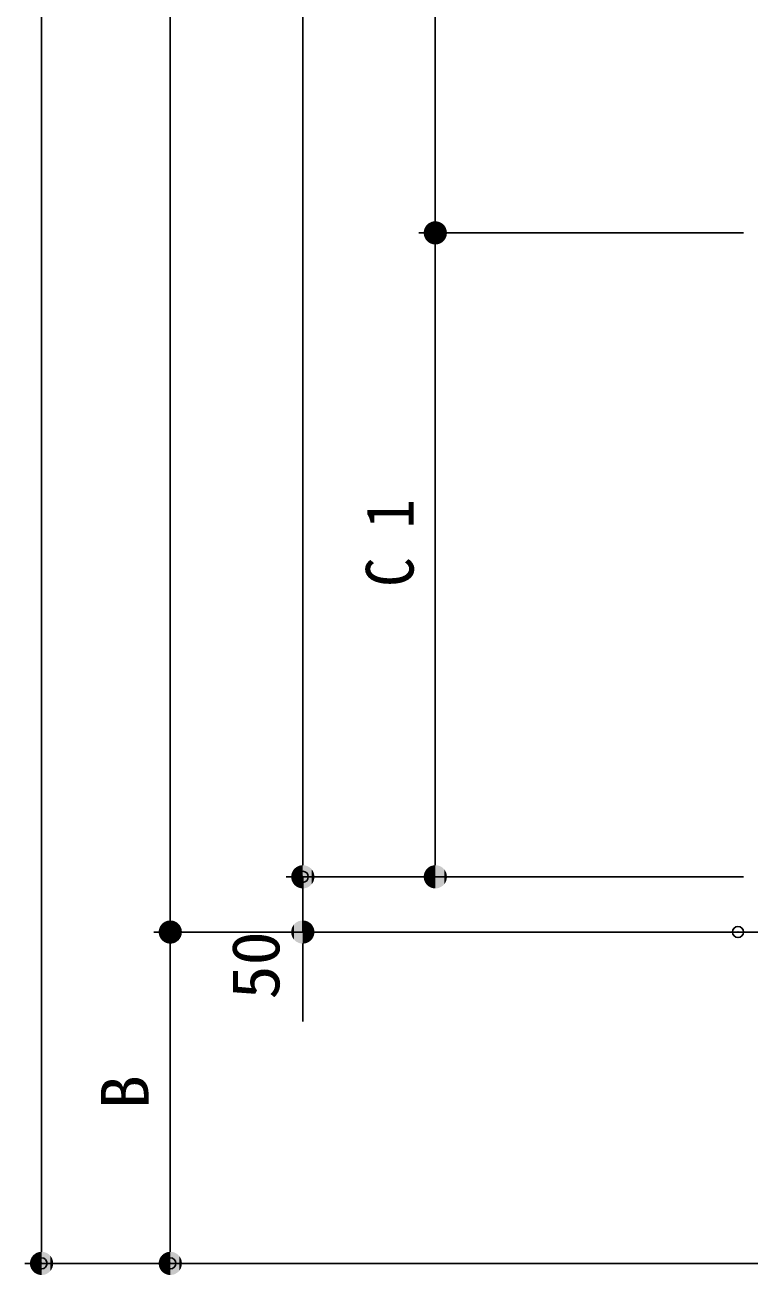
# Model space of a CAD drawing. Units: millimetres, scale not verified. Extents: x -5012 to 5012, y -3544 to 3544.
# Drawn here: x -2608 to -1953, y -141 to 991 of the extents above; entities that cross this region are included whole.
import ezdxf
from ezdxf.enums import TextEntityAlignment as Align

# ---------------------------------------------------------------- set-up
doc = ezdxf.new("R2010")
doc.units = ezdxf.units.MM
doc.header["$LTSCALE"] = 20
doc.header["$PDMODE"] = 32
doc.header["$PDSIZE"] = 10
doc.layers.add('0-0_5寸法', color=1, linetype='Continuous', lineweight=25)
doc.layers.add('0-1_DEFPOINTS', color=7, linetype='Continuous')
doc.styles.add('ＭＳ ゴシック', font='')
doc.styles.get('ＭＳ ゴシック').set_extended_font_data('MS Gothic')

# ---------------------------------------------------------------- blocks, each defined once
blk = doc.blocks.new('M1')
at = {"layer": '0-0_5寸法'}
blk.add_line((-7, 0), (-54.01, 0), dxfattribs=at)
for points in [[(7, 0), (-7, 0), (-6.94, 0.88)], [(0, 0), (-6.94, -0.88), (-7, 0)], [(0, 0), (-7, 0), (7, 0)], [(6.94, 0.88), (-6.94, 0.88), (-6.78, 1.74)], [(7, 0), (-6.94, 0.88), (6.94, 0.88)], [(0, 0), (-6.78, -1.74), (-6.94, -0.88)], [(6.51, 2.58), (-6.78, 1.74), (-6.51, 2.58)], [(6.78, 1.74), (-6.78, 1.74), (6.51, 2.58)], [(6.94, 0.88), (-6.78, 1.74), (6.78, 1.74)], [(0, 0), (-6.51, -2.58), (-6.78, -1.74)], [(6.51, 2.58), (-6.51, 2.58), (-6.13, 3.37)], [(0, 0), (-6.13, -3.37), (-6.51, -2.58)], [(6.13, 3.37), (-6.13, 3.37), (-5.66, 4.11)], [(6.51, 2.58), (-6.13, 3.37), (6.13, 3.37)], [(0, 0), (-5.66, -4.11), (-6.13, -3.37)], [(5.66, 4.11), (-5.66, 4.11), (-5.1, 4.79)], [(6.13, 3.37), (-5.66, 4.11), (5.66, 4.11)], [(0, 0), (-5.1, -4.79), (-5.66, -4.11)], [(5.1, 4.79), (-5.1, 4.79), (-4.46, 5.39)], [(5.66, 4.11), (-5.1, 4.79), (5.1, 4.79)], [(0, 0), (-4.46, -5.39), (-5.1, -4.79)], [(3.75, 5.91), (-4.46, 5.39), (-3.75, 5.91)], [(4.46, 5.39), (-4.46, 5.39), (3.75, 5.91)], [(5.1, 4.79), (-4.46, 5.39), (4.46, 5.39)], [(0, 0), (-3.75, -5.91), (-4.46, -5.39)], [(3.75, 5.91), (-3.75, 5.91), (-2.98, 6.33)], [(0, 0), (-2.98, -6.33), (-3.75, -5.91)], [(2.98, 6.33), (-2.98, 6.33), (-2.16, 6.66)], [(3.75, 5.91), (-2.98, 6.33), (2.98, 6.33)], [(0, 0), (-2.16, -6.66), (-2.98, -6.33)], [(2.16, 6.66), (-2.16, 6.66), (-1.31, 6.88)], [(2.98, 6.33), (-2.16, 6.66), (2.16, 6.66)], [(0, 0), (-1.31, -6.88), (-2.16, -6.66)], [(1.31, 6.88), (-1.31, 6.88), (-0.44, 6.99)], [(2.16, 6.66), (-1.31, 6.88), (1.31, 6.88)], [(0, 0), (-0.44, -6.99), (-1.31, -6.88)], [(1.31, 6.88), (-0.44, 6.99), (0.44, 6.99)], [(0, 0), (0.44, -6.99), (-0.44, -6.99)], [(6.94, -0.88), (0, 0), (7, 0)], [(6.78, -1.74), (0, 0), (6.94, -0.88)], [(6.51, -2.58), (0, 0), (6.78, -1.74)], [(6.13, -3.37), (0, 0), (6.51, -2.58)], [(5.66, -4.11), (0, 0), (6.13, -3.37)], [(5.1, -4.79), (0, 0), (5.66, -4.11)], [(4.46, -5.39), (0, 0), (5.1, -4.79)], [(3.75, -5.91), (0, 0), (4.46, -5.39)], [(2.98, -6.33), (0, 0), (3.75, -5.91)], [(2.16, -6.66), (0, 0), (2.98, -6.33)], [(1.31, -6.88), (0, 0), (2.16, -6.66)], [(0.44, -6.99), (0, 0), (1.31, -6.88)]]:
    blk.add_solid(points, dxfattribs=at)

msp = doc.modelspace()

# ---------------------------------------------------------------- linework, layer by layer
at = {"layer": '0-0_5寸法'}
for p, q in [((-2593.21, 1939.36), (-2593.21, -100.64)), ((-2476.62, 1939.36), (-2476.62, 199.36)), ((-2356.62, 1939.36), (-2356.62, 249.36)), ((-2236.62, 832.36), (-2236.62, 1356.36)), ((-1957.54, 802.36), (-2251.62, 802.36)), ((-1957.54, 802.36), (-2251.62, 802.36)), ((-2236.62, 249.36), (-2236.62, 772.36)), ((-2356.62, 249.36), (-2356.62, 279.36)), ((-1957.54, 219.36), (-2371.62, 219.36)), ((-1957.54, 219.36), (-2371.62, 219.36)), ((-2356.62, 169.36), (-2356.62, 219.36)), ((-1957.54, 219.36), (-2251.62, 219.36)), ((-1702.54, 169.36), (-2491.62, 169.36)), ((-1977.54, 169.36), (-2491.62, 169.36)), ((-1977.54, 169.36), (-2371.62, 169.36)), ((-2476.62, 139.36), (-2476.62, -100.64)), ((-2356.62, 139.36), (-2356.62, 109.36)), ((-1719.79, -130.64), (-2608.21, -130.64)), ((-1727.37, -130.64), (-2491.62, -130.64))]:
    msp.add_line(p, q, dxfattribs=at)
at = {"layer": '0-1_DEFPOINTS'}
for p in [(-2236.62, 802.36), (-2356.62, 219.36), (-2476.62, 169.36), (-1962.54, 169.36), (-2593.21, -130.64), (-2476.62, -130.64)]:
    msp.add_point(p, dxfattribs=at)

# ---------------------------------------------------------------- block references
at = {"layer": '0-0_5寸法', "xscale": 1.5, "yscale": 1.5}
for p, rotation in [((-2236.62, 802.36), 270), ((-2236.62, 802.36), 90), ((-2356.62, 219.36), 270), ((-2356.62, 219.36), 270), ((-2236.62, 219.36), 270), ((-2476.62, 169.36), 270), ((-2476.62, 169.36), 90), ((-2356.62, 169.36), 90), ((-2593.21, -130.64), 270), ((-2476.62, -130.64), 270)]:
    msp.add_blockref('M1', p, dxfattribs=dict(at, rotation=rotation))

# ---------------------------------------------------------------- texts
at = {"layer": '0-0_5寸法', "color": 3, "style": 'ＭＳ ゴシック'}
for s, width, p in [('C 1', 0.9, (-2243.29, 481.91)), ('50', 1.05, (-2364.84, 108.27)), ('B', 1.05, (-2483.29, 8.86))]:
    msp.add_text(s, height=43.26, rotation=90, dxfattribs=dict(at, width=width)).set_placement(p, align=Align.BOTTOM_LEFT)

doc.saveas('drawing.dxf')
